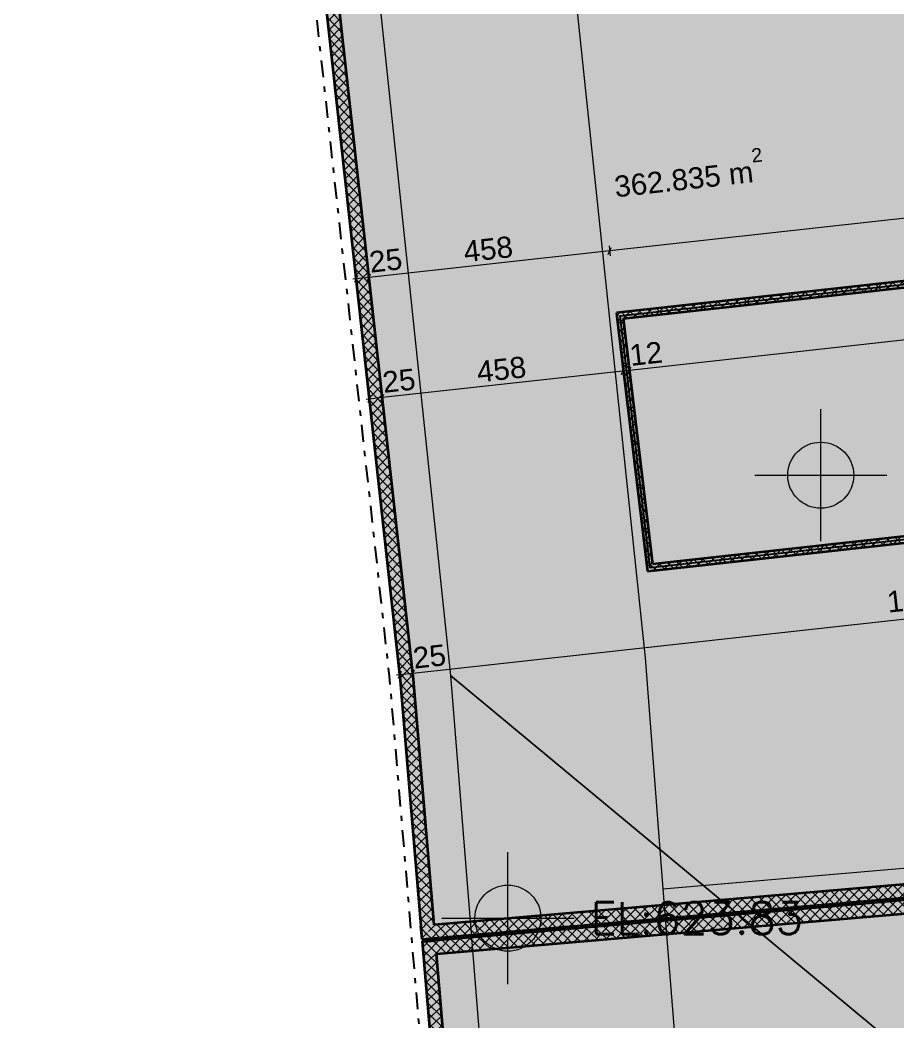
# Model space of a CAD drawing. Header units: metres. Extents: x 7516628 to 7516777, y 4692096 to 4692450.
# Drawn here: x 7516696.45 to 7516713.05, y 4692280.64 to 4692299.58 of the extents above; entities that cross this region are included whole.
import ezdxf

# ---------------------------------------------------------------- set-up
doc = ezdxf.new("R2010")
doc.units = ezdxf.units.M
doc.linetypes.add('Dot & Dashed', pattern=[670.277762413025, 317.49999999993, -176.38888888885, 0, -176.388873524245])
for name, color, linetype, lineweight in [('2D Drafting - General_Pen_No__1', 7, 'Continuous', 0), ('dtm label', 1, 'Continuous', 0), ('Ndarjet', 1, 'Continuous', 0), ('New_2D Drafting - General_Pen_No__102', 254, 'Continuous', 0), ('New_2D Drafting - General_Pen_No__2', 8, 'Continuous', 0), ('New_Dimensioning - General', 7, 'Continuous', 0), ('New_Dimensioning - General_Pen_No__1', 7, 'Continuous', 0), ('New_Dimensioning - General_Pen_No__142', 8, 'Continuous', 0), ('New_Dimensioning - General_Pen_No__161', 251, 'Continuous', 0), ('New_Drawing & Figure_Pen_No__50', 134, 'Continuous', 0), ('New_Drawing & Figure_Pen_No__58', 12, 'Continuous', 0), ('New_Structural - Bearing', 7, 'Continuous', 0), ('New_Structural - Bearing_Pen_No__102', 254, 'Continuous', 0), ('New_Structural - Bearing_Pen_No__181', 254, 'Continuous', 0), ('New_Structural - Bearing_Pen_No__22', 8, 'Continuous', 0), ('New_Structural - Bearing_Pen_No__224', 254, 'Continuous', 0), ('niveleta lartesite', 5, 'Continuous', 0), ('parc-net-v2', 1, 'Continuous', 0), ('Parcela Baze', 7, 'Continuous', 0), ('projekt', 7, 'Continuous', 0)]:
    doc.layers.add(name, color=color, linetype=linetype, lineweight=lineweight)
doc.styles.add('GENERATED_STYLE_1', font='arial.ttf')
doc.styles.get("Standard").update_dxf_attribs({"font": 'simplex.shx'})
doc.dimstyles.new('GENERATED_STYLE__1', dxfattribs={"dimtxt": 400, "dimasz": 95, "dimexe": 0.18, "dimexo": 100000, "dimgap": 0, "dimtad": 1, "dimdec": 0, "dimlfac": 0.1, "dimzin": 0, "dimdsep": 46, "dimtxsty": 'GENERATED_STYLE_1', "dimblk": 'ARROWHEAD_2', "dimblk1": 'ARROWHEAD_2', "dimblk2": 'ARROWHEAD_2', "dimcen": 0.09, "dimclrd": 251, "dimclre": 251, "dimclrt": 7, "dimadec": 0, "dimazin": 0, "dimtfac": 1, "dimtdec": 4, "dimtmove": 0, "dimatfit": 3, "dimfxl": 1, "dimtolj": 1, "dimtzin": 0, "dimarcsym": 0})
pattern_1 = [(44.99999999999998, (0, 0), (-91.92387818248316, 91.92387818248324), []), (135.0000000000001, (0, 0), (91.9238781824829, 91.92387818248349), [])]

# ---------------------------------------------------------------- blocks, each defined once
blk = doc.blocks.new('Slab_30', base_point=(-11528.89051312559, 9089.63766452689))
at = {"layer": 'New_Structural - Bearing_Pen_No__224', "color": 254, "linetype": 'Continuous', "lineweight": 0, "flags": 128}
blk.add_lwpolyline([(-11528.89051312559, 9089.63766452689), (-30818.39907418271, 3806.18619102097), (-28534.9300139369, -4530.598240028211), (-25895.83185005176, -28425.32357346067), (-24207.32663491864, -43713.26128330752), (-23793.89696575433, -48648.49628953994), (-3865.670910084489, -46951.46706506649), (-4312.456942216158, -41660.27721866157), (-4809.139361437701, -37163.25238357513), (-5325.102304836036, -32491.65926761953), (-6016.712207689124, -26229.73658027536), (-8662.53913087894, -2274.088217292501), (-8828.899790343712, -767.8379691651571), (-9811.768784235937, 2820.54738218153)], close=True, dxfattribs=at)
blk = doc.blocks.new('Slab_31', base_point=(-3863.257726067821, -46951.26156539229))
at = {"layer": 'New_Structural - Bearing_Pen_No__181', "color": 254, "linetype": 'Continuous', "lineweight": 0, "flags": 128}
blk.add_lwpolyline([(-3863.257726067821, -46951.26156539229), (-23791.6893708756, -48648.32431564138), (-19548.63263606421, -98467.96358315441), (377.9263670328498, -96755.52447032201), (-3192.941559095743, -54822.7878604257), (-3600.221372978922, -50040.09806350222)], close=True, dxfattribs=at)
blk = doc.blocks.new('Wall_22', base_point=(-3867.572984891803, -46885.89512329675))
at = {"layer": 'New_Structural - Bearing_Pen_No__102', "linetype": 'Continuous', "lineweight": 13}
h = blk.add_hatch(dxfattribs=at)
h.set_pattern_fill('CONCRETE_BLOCK', color=254, style=0, pattern_type=2)
h.set_pattern_definition(pattern_1)
h.paths.add_polyline_path([(-23546.29277995436, -48577.03567839112), (-4116.654988591274, -46907.30061523863), (-4137.862076355621, -46658.20164077112), (-23567.2999492916, -48327.91952342795)])
h = blk.add_hatch(dxfattribs=at)
h.set_pattern_fill('CONCRETE_BLOCK', color=254, style=0, pattern_type=2)
h.set_pattern_definition(pattern_1)
h.paths.add_polyline_path([(-4137.862076355621, -46658.20164111076), (-4116.654986607237, -46907.30061523863), (-3867.5729848918, -46885.89512467478)])
h = blk.add_hatch(dxfattribs=at)
h.set_pattern_fill('CONCRETE_BLOCK', color=254, style=0, pattern_type=2)
h.set_pattern_definition(pattern_1)
h.paths.add_polyline_path([(-3887.465004017864, -46652.24267530258), (-4121.303711906807, -46672.15052531235), (-3867.572961181452, -46885.89512329674)])
h = blk.add_hatch(dxfattribs=at)
h.set_pattern_fill('CONCRETE_BLOCK', color=254, style=0, pattern_type=2)
h.set_pattern_definition(pattern_1)
h.paths.add_polyline_path([(-23567.29995001776, -48327.91952342796), (-23816.3821924582, -48349.32503490477), (-23795.37502128274, -48598.44119091225)])
h = blk.add_hatch(dxfattribs=at)
h.set_pattern_fill('CONCRETE_BLOCK', color=254, style=0, pattern_type=2)
h.set_pattern_definition(pattern_1)
h.paths.add_polyline_path([(-23567.2999478249, -48327.91952342795), (-23795.37502312097, -48598.44119091224), (-23546.29278068053, -48577.03567943542)])
at = {"layer": 'New_Structural - Bearing_Pen_No__22', "color": 8, "linetype": 'Continuous', "lineweight": 35, "flags": 128}
for points in [[(-4137.862076355621, -46658.20164077113), (-23567.2999492916, -48327.91952342795)], [(-23795.37502312097, -48598.44119091224), (-3867.572984891801, -46885.89512329675)], [(-23795.37502312096, -48598.44119091225), (-23816.38219245821, -48349.32503594907)]]:
    blk.add_lwpolyline(points, dxfattribs=at)
blk = doc.blocks.new('Wall_23', base_point=(-24207.32663491864, -43713.26128330752))
at = {"layer": 'New_Structural - Bearing_Pen_No__102', "linetype": 'Continuous', "lineweight": 13}
h = blk.add_hatch(dxfattribs=at)
h.set_pattern_fill('CONCRETE_BLOCK', color=254, style=0, pattern_type=2)
h.set_pattern_definition(pattern_1)
h.paths.add_polyline_path([(-23958.48257553213, -43689.03123852693), (-25647.34285452224, -28397.87873604586), (-25895.83185005176, -28425.32357346067), (-24207.32663491862, -43713.2612833077)])
at = {"layer": 'New_Structural - Bearing_Pen_No__22', "color": 8, "linetype": 'Continuous', "lineweight": 35, "flags": 128}
for points in [[(-23958.48257553213, -43689.03123852693), (-25647.34285452224, -28397.87873604586)], [(-25895.83185005176, -28425.32357346067), (-24207.32663491862, -43713.2612833077)]]:
    blk.add_lwpolyline(points, dxfattribs=at)
blk = doc.blocks.new('Wall_25', base_point=(-19549.19109321896, -98468.01127134264))
at = {"layer": 'New_Structural - Bearing_Pen_No__102', "linetype": 'Continuous', "lineweight": 13}
h = blk.add_hatch(dxfattribs=at)
h.set_pattern_fill('CONCRETE_BLOCK', color=254, style=0, pattern_type=2)
h.set_pattern_definition(pattern_1)
h.paths.add_polyline_path([(-23791.68937087559, -48648.3243147334), (-23521.39487367121, -48876.017333611), (-23542.60736983012, -48626.9188229998)])
h = blk.add_hatch(dxfattribs=at)
h.set_pattern_fill('CONCRETE_BLOCK', color=254, style=0, pattern_type=2)
h.set_pattern_definition(pattern_1)
h.paths.add_polyline_path([(-23791.47994814975, -48648.50073096972), (-23791.68937087559, -48648.32431564137), (-23791.67293554618, -48648.51731582971)])
h = blk.add_hatch(dxfattribs=at)
h.set_pattern_fill('CONCRETE_BLOCK', color=254, style=0, pattern_type=2)
h.set_pattern_definition(pattern_1)
h.paths.add_polyline_path([(-23791.47994767917, -48648.50073269137), (-23791.67293554618, -48648.51731777498), (-23770.47687247142, -48897.42282518765), (-23521.39487367122, -48876.01733415088)])
h = blk.add_hatch(dxfattribs=at)
h.set_pattern_fill('CONCRETE_BLOCK', color=254, style=0, pattern_type=2)
h.set_pattern_definition(pattern_1)
h.paths.add_polyline_path([(-23770.47687312031, -48897.42282518765), (-19549.19109321896, -98468.01127134264), (-19300.09265844045, -98446.79877995435), (-23521.39487367122, -48876.017333611)])
at = {"layer": 'New_Structural - Bearing_Pen_No__22', "color": 8, "linetype": 'Continuous', "lineweight": 35, "flags": 128}
for points in [[(-23791.68937087559, -48648.32431564138), (-23542.60737142651, -48626.91882406473)], [(-23791.68937087559, -48648.32431564137), (-19549.19109321896, -98468.01127134264)], [(-22139.61319418894, -65102.28926293144), (-23521.39487367122, -48876.017333611)]]:
    blk.add_lwpolyline(points, dxfattribs=at)
blk = doc.blocks.new('Wall_26', base_point=(-23791.6893708756, -48648.32431564138))
at = {"layer": 'New_Structural - Bearing_Pen_No__102', "linetype": 'Continuous', "lineweight": 13}
h = blk.add_hatch(dxfattribs=at)
h.set_pattern_fill('CONCRETE_BLOCK', color=254, style=0, pattern_type=2)
h.set_pattern_definition(pattern_1)
h.paths.add_polyline_path([(-4112.427442820512, -46957.13717097716), (-23542.6073714265, -48626.91882406473), (-23521.39487367121, -48876.017333611), (-4091.221077611557, -47206.2362075393)])
at = {"layer": 'New_Structural - Bearing_Pen_No__22', "color": 8, "linetype": 'Continuous', "lineweight": 35, "flags": 128}
for points in [[(-4112.427442820514, -46957.13717097716), (-23542.60737142651, -48626.91882406473)], [(-23521.39487367121, -48876.017333611), (-4091.221077611557, -47206.2362075393)]]:
    blk.add_lwpolyline(points, dxfattribs=at)
blk = doc.blocks.new('Wall_54', base_point=(-5031.189509437564, -35152.78253090974))
at = {"layer": 'New_Structural - Bearing_Pen_No__102', "linetype": 'Continuous', "lineweight": 13}
h = blk.add_hatch(dxfattribs=at)
h.set_pattern_fill('CONCRETE_BLOCK', color=254, style=0, pattern_type=2)
h.set_pattern_definition(pattern_1)
h.paths.add_polyline_path([(-5286.265288656256, -35120.58917064593), (-19998.49665692313, -36745.45792317854), (-19984.23990181441, -36864.61295655307), (-5273.091838920102, -35239.86379110332)])
h = blk.add_hatch(dxfattribs=at)
h.set_pattern_fill('CONCRETE_BLOCK', color=254, style=0, pattern_type=2)
h.set_pattern_definition(pattern_1)
h.paths.add_polyline_path([(-19998.49665773702, -36745.45787023105), (-20117.77634244962, -36758.63152194193), (-19984.23994699731, -36864.61295655307)])
h = blk.add_hatch(dxfattribs=at)
h.set_pattern_fill('CONCRETE_BLOCK', color=254, style=0, pattern_type=2)
h.set_pattern_definition(pattern_1)
h.paths.add_polyline_path([(-19984.23994699731, -36864.61295585017), (-20117.77634244962, -36758.63152322888), (-20103.51963170992, -36877.7866095509)])
at = {"layer": 'New_Structural - Bearing_Pen_No__22', "color": 8, "linetype": 'Continuous', "lineweight": 35, "flags": 128}
for points in [[(-5286.265360879294, -35120.5891498654), (-20117.77634244963, -36758.6315226486)], [(-19984.23994699731, -36864.61295655307), (-5273.091838920102, -35239.86386772029)], [(-20117.77634244962, -36758.6315226486), (-20103.5196325238, -36877.7866095509)]]:
    blk.add_lwpolyline(points, dxfattribs=at)
blk = doc.blocks.new('Wall_55', base_point=(-20051.00814472347, -36811.62223960083))
at = {"layer": 'New_Structural - Bearing_Pen_No__102', "linetype": 'Continuous', "lineweight": 13}
h = blk.add_hatch(dxfattribs=at)
h.set_pattern_fill('CONCRETE_BLOCK', color=254, style=0, pattern_type=2)
h.set_pattern_definition(pattern_1)
h.paths.add_polyline_path([(-19428.35338408656, -41510.61557960433), (-19984.23994699731, -36864.61295655308), (-20103.5196325238, -36877.7866095509), (-19547.63302029657, -41523.78964478057)])
h = blk.add_hatch(dxfattribs=at)
h.set_pattern_fill('CONCRETE_BLOCK', color=254, style=0, pattern_type=2)
h.set_pattern_definition(pattern_1)
h.paths.add_polyline_path([(-19547.63302029657, -41523.78964428058), (-19533.37630991314, -41642.94472793914), (-19428.35338411056, -41510.61557960433)])
h = blk.add_hatch(dxfattribs=at)
h.set_pattern_fill('CONCRETE_BLOCK', color=254, style=0, pattern_type=2)
h.set_pattern_definition(pattern_1)
h.paths.add_polyline_path([(-19533.37631081868, -41642.94472793915), (-19414.09667463266, -41629.7706632629), (-19428.3533850161, -41510.61557960433)])
at = {"layer": 'New_Structural - Bearing_Pen_No__22', "color": 8, "linetype": 'Continuous', "lineweight": 35, "flags": 128}
for points in [[(-20103.5196325238, -36877.7866095509), (-19533.37631081868, -41642.94472793915)], [(-19428.35338408656, -41510.61557960433), (-19984.23994699731, -36864.61295655307)], [(-19533.37631081868, -41642.94472793914), (-19414.09667460866, -41629.77066276289)]]:
    blk.add_lwpolyline(points, dxfattribs=at)
blk = doc.blocks.new('Wall_56', base_point=(-19480.86484745262, -41576.78015377174))
at = {"layer": 'New_Structural - Bearing_Pen_No__102', "linetype": 'Continuous', "lineweight": 13}
h = blk.add_hatch(dxfattribs=at)
h.set_pattern_fill('CONCRETE_BLOCK', color=254, style=0, pattern_type=2)
h.set_pattern_definition(pattern_1)
h.paths.add_polyline_path([(-19428.35338408656, -41510.61557189049), (-19414.09673291379, -41629.7706627629), (-4494.81892448938, -39981.98288357075), (-4507.992535699954, -39862.7080730559)])
at = {"layer": 'New_Structural - Bearing_Pen_No__22', "color": 8, "linetype": 'Continuous', "lineweight": 35, "flags": 128}
for points in [[(-4759.445704196763, -39890.48030773976), (-19428.35338408656, -41510.61557960433)], [(-4494.81892448938, -39981.98279462804), (-4507.992446448493, -39862.70807677387)], [(-19414.09667460866, -41629.77066276289), (-4746.272182237648, -40009.75502559393)]]:
    blk.add_lwpolyline(points, dxfattribs=at)
blk = doc.blocks.new('Wall_92', base_point=(-23795.37502312096, -48598.44119091224))
at = {"layer": 'New_Structural - Bearing_Pen_No__102', "linetype": 'Continuous', "lineweight": 13}
h = blk.add_hatch(dxfattribs=at)
h.set_pattern_fill('CONCRETE_BLOCK', color=254, style=0, pattern_type=2)
h.set_pattern_definition(pattern_1)
h.paths.add_polyline_path([(-23958.48256544822, -43689.03123852693), (-24207.32663491862, -43713.26131074729), (-23816.38217374408, -48349.32503594908), (-23567.29998129381, -48327.91952309972)])
at = {"layer": 'New_Structural - Bearing_Pen_No__22', "color": 8, "linetype": 'Continuous', "lineweight": 35, "flags": 128}
for points in [[(-24207.32663491862, -43713.26128330771), (-23816.38219245821, -48349.32503594907)], [(-23567.2999492916, -48327.91952342796), (-23958.48257553213, -43689.03123852693)]]:
    blk.add_lwpolyline(points, dxfattribs=at)
blk = doc.blocks.new('*D829')
at = {"layer": 'New_Dimensioning - General_Pen_No__142', "color": 8, "linetype": 'Continuous', "lineweight": 13}
for p, q in [((-5193.753987081339, -36286.89782993996), (-5135.743845004259, -36154.73069373448)), ((-4945.264991551835, -36259.45299252516), (-4887.254849474754, -36127.28585631967))]:
    blk.add_line(p, q, dxfattribs=at)
at = {"layer": 'New_Dimensioning - General_Pen_No__161', "color": 251, "linetype": 'Continuous', "lineweight": 13}
for p, q in [((-5175.040730073352, -36127.63088851365), (-5154.457102012244, -36313.9976351608)), ((-4926.551734543847, -36100.18605109884), (-4905.968106482741, -36286.552797746)), ((-4855.504361106324, -36186.65916167449), (-4916.259920513294, -36193.36942442242)), ((-5164.748916042799, -36220.81426183722), (-19875.89140388278, -37845.61423700111)), ((-4916.259920513294, -36193.36942442242), (-5164.748916042799, -36220.81426183722))]:
    blk.add_line(p, q, dxfattribs=at)
at = {"layer": 'New_Dimensioning - General_Pen_No__1', "color": 7, "lineweight": 13, "insert": (-4889.135622355918, -36109.88716716295), "char_height": 400, "attachment_point": 7, "rotation": 6.302596204925632, "style": 'GENERATED_STYLE_1'}
blk.add_mtext('\\A1;25', dxfattribs=at)
blk = doc.blocks.new('ARROWHEAD_2')
at = {"color": 0, "linetype": 'Continuous', "lineweight": 0}
for p, q in [((0, 0), (-1, 0)), ((-0.3781315, -0.6550000000000001), (0.3781315, 0.6550000000000001))]:
    blk.add_line(p, q, dxfattribs=at)
blk = doc.blocks.new('*D830')
at = {"layer": 'New_Dimensioning - General_Pen_No__142', "color": 8, "linetype": 'Continuous', "lineweight": 13}
for p, q in [((-5193.753987081339, -36286.89782993996), (-5135.743845004259, -36154.73069373448)), ((-19904.89647492132, -37911.69780510386), (-19846.88633284424, -37779.53066889838))]:
    blk.add_line(p, q, dxfattribs=at)
at = {"layer": 'New_Dimensioning - General_Pen_No__161', "color": 251, "linetype": 'Continuous', "lineweight": 13}
for p, q in [((-5164.748916042799, -36220.81426183722), (-19875.89140388278, -37845.61423700111)), ((-19875.89140388278, -37845.61423700111), (-19996.25423139255, -37858.90793729056)), ((-19886.18321791333, -37752.43086367754), (-19865.59958985223, -37938.79761032469))]:
    blk.add_line(p, q, dxfattribs=at)
at = {"layer": 'New_Dimensioning - General_Pen_No__1', "color": 7, "lineweight": 13, "char_height": 400, "attachment_point": 7, "rotation": 6.302596204925632, "style": 'GENERATED_STYLE_1'}
for s, insert in [('\\A1;1,480', (-13211.33806198983, -37029.04856665337)), ('\\A1;12', (-19848.76710572541, -37762.13197974164))]:
    blk.add_mtext(s, dxfattribs=dict(at, insert=insert))
blk = doc.blocks.new('*D831')
at = {"layer": 'New_Dimensioning - General_Pen_No__142', "color": 8, "linetype": 'Continuous', "lineweight": 13}
for p, q in [((-20025.25930243109, -37924.99150539329), (-19967.249160354, -37792.82436918781)), ((-19904.89647492132, -37911.69780510386), (-19846.88633284424, -37779.53066889838))]:
    blk.add_line(p, q, dxfattribs=at)
at = {"layer": 'New_Dimensioning - General_Pen_No__161', "color": 251, "linetype": 'Continuous', "lineweight": 13}
for p, q in [((-19875.89140388278, -37845.61423700111), (-19996.25423139255, -37858.90793729056)), ((-19886.18321791333, -37752.43086367754), (-19865.59958985223, -37938.79761032469))]:
    blk.add_line(p, q, dxfattribs=at)
blk = doc.blocks.new('*D832')
at = {"layer": 'New_Dimensioning - General_Pen_No__142', "color": 8, "linetype": 'Continuous', "lineweight": 13}
for p, q in [((-20025.25930243109, -37924.99150539329), (-19967.249160354, -37792.82436918781)), ((-24575.89563838485, -38427.59514829521), (-24517.88549630776, -38295.42801208973))]:
    blk.add_line(p, q, dxfattribs=at)
at = {"layer": 'New_Dimensioning - General_Pen_No__161', "color": 251, "linetype": 'Continuous', "lineweight": 13}
for p, q in [((-19996.25423139255, -37858.90793729056), (-24546.89056734631, -38361.51158019247)), ((-20006.54604542311, -37765.72456396698), (-19985.96241736199, -37952.09131061413)), ((-19875.89140388278, -37845.61423700111), (-19996.25423139255, -37858.90793729056)), ((-24557.18238137686, -38268.3282068689), (-24536.59875331575, -38454.69495351605)), ((-24546.89056734631, -38361.51158019247), (-24795.37956287593, -38388.95641760729))]:
    blk.add_line(p, q, dxfattribs=at)
at = {"layer": 'New_Dimensioning - General_Pen_No__1', "color": 7, "lineweight": 13, "char_height": 400, "attachment_point": 7, "rotation": 6.302596204925632, "style": 'GENERATED_STYLE_1'}
for s, insert in [('\\A1;458', (-22735.22281124256, -38080.9320431978)), ('\\A1;25', (-24519.76626918893, -38278.02932293299))]:
    blk.add_mtext(s, dxfattribs=dict(at, insert=insert))
blk = doc.blocks.new('*D833')
at = {"layer": 'New_Dimensioning - General_Pen_No__142', "color": 8, "linetype": 'Continuous', "lineweight": 13}
for p, q in [((-24766.37449183738, -38322.87284950455), (-24824.38463391448, -38455.03998571003)), ((-24575.89563838485, -38427.59514829521), (-24517.88549630776, -38295.42801208973))]:
    blk.add_line(p, q, dxfattribs=at)
at = {"layer": 'New_Dimensioning - General_Pen_No__161', "color": 251, "linetype": 'Continuous', "lineweight": 13}
for p, q in [((-24795.37956287593, -38388.95641760729), (-24856.1351222829, -38395.66668035521)), ((-24805.67137690648, -38295.77304428371), (-24785.08774884538, -38482.13979093087)), ((-24546.89056734631, -38361.51158019247), (-24795.37956287593, -38388.95641760729))]:
    blk.add_line(p, q, dxfattribs=at)
blk = doc.blocks.new('*D835')
at = {"layer": 'New_Dimensioning - General_Pen_No__142', "color": 8, "linetype": 'Continuous', "lineweight": 13}
for p, q in [((-5444.781545713411, -34014.06287187781), (-5386.771403636331, -33881.89573567233)), ((-20276.28686106317, -35652.15654733114), (-20218.27671898608, -35519.98941112566))]:
    blk.add_line(p, q, dxfattribs=at)
at = {"layer": 'New_Dimensioning - General_Pen_No__161', "color": 251, "linetype": 'Continuous', "lineweight": 13}
for p, q in [((-5426.068288705426, -33854.79593045149), (-5405.484660644318, -34041.16267709864)), ((-5415.776474674871, -33947.97930377507), (-20247.28179002462, -35586.0729792284)), ((-5167.287479145367, -33920.53446636026), (-5415.776474674871, -33947.97930377507)), ((-20257.57360405518, -35492.88960590483), (-20236.98997599407, -35679.25635255198))]:
    blk.add_line(p, q, dxfattribs=at)
at = {"layer": 'New_Dimensioning - General_Pen_No__1', "color": 7, "lineweight": 13, "insert": (-13522.54703437679, -34762.86045873593), "char_height": 400, "attachment_point": 7, "rotation": 6.302596204925632, "style": 'GENERATED_STYLE_1'}
blk.add_mtext('\\A1;1,492', dxfattribs=at)
blk = doc.blocks.new('*D836')
at = {"layer": 'New_Dimensioning - General_Pen_No__142', "color": 8, "linetype": 'Continuous', "lineweight": 13}
for p, q in [((-20276.28686106317, -35652.15654733114), (-20218.27671898608, -35519.98941112566)), ((-24826.92319701693, -36154.76019023306), (-24768.91305493984, -36022.59305402757))]:
    blk.add_line(p, q, dxfattribs=at)
at = {"layer": 'New_Dimensioning - General_Pen_No__161', "color": 251, "linetype": 'Continuous', "lineweight": 13}
for p, q in [((-5415.776474674871, -33947.97930377507), (-20247.28179002462, -35586.0729792284)), ((-20247.28179002462, -35586.0729792284), (-24797.91812597838, -36088.67662213031)), ((-20257.57360405518, -35492.88960590483), (-20236.98997599407, -35679.25635255198)), ((-24808.20994000894, -35995.49324880674), (-24787.62631194783, -36181.85999545389))]:
    blk.add_line(p, q, dxfattribs=at)
at = {"layer": 'New_Dimensioning - General_Pen_No__1', "color": 7, "lineweight": 13, "char_height": 400, "attachment_point": 7, "rotation": 6.302596204925632, "style": 'GENERATED_STYLE_1'}
for s, insert in [('\\A1;458', (-22986.25036987463, -35808.09708513564)), ('\\A1;25', (-24770.79382782101, -36005.19436487084))]:
    blk.add_mtext(s, dxfattribs=dict(at, insert=insert))
blk = doc.blocks.new('*D837')
at = {"layer": 'New_Dimensioning - General_Pen_No__142', "color": 8, "linetype": 'Continuous', "lineweight": 13}
for p, q in [((-25017.40205046946, -36050.03789144239), (-25075.41219254655, -36182.20502764788)), ((-24826.92319701693, -36154.76019023306), (-24768.91305493984, -36022.59305402757))]:
    blk.add_line(p, q, dxfattribs=at)
at = {"layer": 'New_Dimensioning - General_Pen_No__161', "color": 251, "linetype": 'Continuous', "lineweight": 13}
for p, q in [((-20247.28179002462, -35586.0729792284), (-24797.91812597838, -36088.67662213031)), ((-24808.20994000894, -35995.49324880674), (-24787.62631194783, -36181.85999545389)), ((-25046.407121508, -36116.12145954513), (-25107.16268091497, -36122.83172229306)), ((-25056.69893553856, -36022.93808622156), (-25036.11530747745, -36209.30483286871)), ((-24797.91812597838, -36088.67662213031), (-25046.407121508, -36116.12145954513))]:
    blk.add_line(p, q, dxfattribs=at)
blk = doc.blocks.new('*D838')
at = {"layer": 'New_Dimensioning - General_Pen_No__142', "color": 8, "linetype": 'Continuous', "lineweight": 13}
for p, q in [((-4617.753294758879, -41502.08024462176), (-4559.743152681799, -41369.91310841628)), ((-4369.264299229377, -41474.63540720695), (-4311.254157152295, -41342.46827100148))]:
    blk.add_line(p, q, dxfattribs=at)
at = {"layer": 'New_Dimensioning - General_Pen_No__161', "color": 251, "linetype": 'Continuous', "lineweight": 13}
for p, q in [((-4588.748223720339, -41435.99667651902), (-23970.88987502385, -43576.69399487427)), ((-4599.040037750892, -41342.81330319544), (-4578.456409689786, -41529.1800498426)), ((-4340.259228190836, -41408.55183910422), (-4588.748223720339, -41435.99667651902)), ((-4350.55104222139, -41315.36846578064), (-4329.967414160282, -41501.7352124278)), ((-4279.503668783866, -41401.84157635629), (-4340.259228190836, -41408.55183910422))]:
    blk.add_line(p, q, dxfattribs=at)
at = {"layer": 'New_Dimensioning - General_Pen_No__1', "color": 7, "lineweight": 13, "insert": (-4313.134930033459, -41325.06958184475), "char_height": 400, "attachment_point": 7, "rotation": 6.302596204925632, "style": 'GENERATED_STYLE_1'}
blk.add_mtext('\\A1;25', dxfattribs=at)
blk = doc.blocks.new('*D839')
at = {"layer": 'New_Dimensioning - General_Pen_No__142', "color": 8, "linetype": 'Continuous', "lineweight": 13}
for p, q in [((-4617.753294758879, -41502.08024462176), (-4559.743152681799, -41369.91310841628)), ((-23999.8949460624, -43642.77756297702), (-23941.88480398531, -43510.61042677153))]:
    blk.add_line(p, q, dxfattribs=at)
at = {"layer": 'New_Dimensioning - General_Pen_No__161', "color": 251, "linetype": 'Continuous', "lineweight": 13}
for p, q in [((-4588.748223720339, -41435.99667651902), (-23970.88987502385, -43576.69399487427)), ((-23981.18168905441, -43483.51062155069), (-23960.5980609933, -43669.87736819784)), ((-23970.88987502385, -43576.69399487427), (-24219.37887055347, -43604.13883228909))]:
    blk.add_line(p, q, dxfattribs=at)
at = {"layer": 'New_Dimensioning - General_Pen_No__1', "color": 7, "lineweight": 13, "char_height": 400, "attachment_point": 7, "rotation": 6.302596204925632, "style": 'GENERATED_STYLE_1'}
for s, insert in [('\\A1;1,950', (-14970.83695139914, -42502.17965293084)), ('\\A1;25', (-23943.76557686648, -43493.2117376148))]:
    blk.add_mtext(s, dxfattribs=dict(at, insert=insert))
blk = doc.blocks.new('*D840')
at = {"layer": 'New_Dimensioning - General_Pen_No__142', "color": 8, "linetype": 'Continuous', "lineweight": 13}
for p, q in [((-24190.37379951493, -43538.05526418635), (-24248.38394159201, -43670.22240039183)), ((-23999.8949460624, -43642.77756297702), (-23941.88480398531, -43510.61042677153))]:
    blk.add_line(p, q, dxfattribs=at)
at = {"layer": 'New_Dimensioning - General_Pen_No__161', "color": 251, "linetype": 'Continuous', "lineweight": 13}
for p, q in [((-24229.67068458403, -43510.95545896551), (-24209.08705652291, -43697.32220561266)), ((-24219.37887055347, -43604.13883228909), (-24280.13442996044, -43610.84909503701)), ((-23970.88987502385, -43576.69399487427), (-24219.37887055347, -43604.13883228909))]:
    blk.add_line(p, q, dxfattribs=at)
blk = doc.blocks.new('A$C11597C86')
at = {"layer": 'New_2D Drafting - General_Pen_No__102', "linetype": 'Continuous', "lineweight": 0}
for points in [[(120287.0364050392, -24294.71929153233), (121725.4372948551, -37343.69581730415), (122170.3212521795, -42569.31372193932), (102242.5192139503, -44281.85978955489), (101830.5676021526, -39396.6798819501), (100405.262123352, -26466.13620498993)], [(102246.2048661957, -44331.74291428394), (122175.8633624173, -42634.5917073786), (123588.2382748835, -59234.61576216276), (103660.3634926026, -60931.61507322564)]]:
    blk.add_hatch(color=7, dxfattribs=at).paths.add_polyline_path(points)
at = {"layer": 'New_2D Drafting - General_Pen_No__2', "color": 8, "linetype": 'Continuous', "lineweight": 15, "flags": 128}
for points in [[(120287.0364050392, -24294.71929153233), (121725.4372948551, -37343.69581730415), (122170.3212521795, -42569.31372193932), (102242.5192139503, -44281.85978955489), (101830.5676021526, -39396.6798819501), (100405.262123352, -26466.13620498993)], [(102246.2048661957, -44331.74291428394), (122175.8633624173, -42634.5917073786), (123588.2382748835, -59234.61576216276), (103660.3634926026, -60931.61507322564)]]:
    blk.add_lwpolyline(points, close=True, dxfattribs=at)
at = {"layer": 'New_Drawing & Figure_Pen_No__50', "color": 134, "linetype": 'Continuous', "lineweight": 25, "flags": 128}
for points in [[(102242.5192139503, -44281.85978955482), (122170.3212521795, -42569.31372193932), (121730.5748180714, -37403.47546145839), (121536.4885516023, -35605.76403434353), (106557.0293896186, -37260.19875241432), (105986.8860923478, -32495.0408382434), (121006.7047276337, -30836.20112955231), (120287.0364050392, -24294.71929153233), (100405.262123352, -26466.13620498993), (101833.3271571138, -39434.92910367282)], [(103659.8052923109, -60931.66260792334), (123588.2382748833, -59234.61576216281), (123085.0779791528, -53326.00088921668), (108139.1718924425, -54598.75037251457), (107731.8920577865, -49816.06042476662), (122679.0236581471, -48543.2065803252), (122174.5487985268, -42619.15027762827), (102246.2048661957, -44331.74291428394)]]:
    blk.add_lwpolyline(points, close=True, dxfattribs=at)
at = {"layer": 'New_Drawing & Figure_Pen_No__58', "color": 12, "linetype": 'Dot & Dashed', "lineweight": 25, "flags": 128}
blk.add_lwpolyline([(161005.8051674019, -220534.1344569164), (148309.774087315, -77907.97802007513), (141260.6769173913, 6886.755578277519), (128599.2923959443, 55612.90617454289), (128534.1880264237, 55593.04050804586), (114816.745336399, 109356.5002997921), (71029.62683871241, 102087.9389638918), (68551.81324016082, 101645.5140968806), (73235.96296273952, 84668.7787698039), (85462.02147193305, 42989.53474633628), (97305.90392089885, -251.6444413792105), (101619.7241700952, -39309.5133008634), (117916.4039520989, -230737.2355518143)], close=True, dxfattribs=at)
at = {"layer": 'New_Structural - Bearing', "color": 254, "linetype": 'Continuous', "lineweight": 0}
for name, p in [('Slab_30', (114509.0037239457, 13406.21906588431)), ('Slab_31', (122174.6365110034, -42634.68016403486))]:
    blk.add_blockref(name, p, dxfattribs=at)
at = {"layer": 'New_Structural - Bearing', "color": 8, "lineweight": 35}
for name, p in [('Wall_23', (101830.5676021526, -39396.6798819501)), ('Wall_54', (121006.7047276337, -30836.20112955231)), ('Wall_55', (105986.8860923478, -32495.0408382434)), ('Wall_56', (106557.0293896186, -37260.19875241432)), ('Wall_92', (102242.5192139503, -44281.85978955482)), ('Wall_22', (122170.3212521795, -42569.31372193932)), ('Wall_26', (102246.2048661957, -44331.74291428394)), ('Wall_25', (106488.7031438523, -94151.42986998521))]:
    blk.add_blockref(name, p, dxfattribs=at)
at = {"layer": '2D Drafting - General_Pen_No__1', "color": 7, "lineweight": 13, "insert": (105902.5507068413, -30263.55933571406), "char_height": 400, "attachment_point": 7, "rotation": 6.302596204927974, "style": 'GENERATED_STYLE_1'}
blk.add_mtext('{\\fArial|b0|i0|c0|p0;362.835 m{\\H0.66x;\\S2^  ;}}', dxfattribs=at)
at = {"layer": 'New_Dimensioning - General', "color": 251, "linetype": 'Continuous', "lineweight": 13}
for base, p1, p2, picture, middle in [((101491.003669725, -34044.93017883504), (105920.1178946216, -32442.05012129117), (98573.93818908485, -7633.453942981674), '*D832', (103734.5737288079, -33515.43222051335)), ((101242.5146741953, -34072.37501624986), (98573.93818908485, -7633.453942981674), (99165.02617505247, -15262.53393125286), '*D833', (101798.7442281232, -33729.23857357084)), ((101239.9761110929, -31772.09522077288), (105920.1178946216, -32442.05012129117), (98573.93818908485, -7633.453942981674), '*D836', (103483.5461701759, -31242.5972624512)), ((100991.4871155633, -31799.54005818771), (98573.93818908485, -7633.453942981674), (99165.02617505247, -15262.53393125286), '*D837', (101547.7166694911, -31456.40361550868)), ((102067.0043620474, -39260.11259351685), (118711.1422073446, -12329.1858696344), (98573.93818908485, -7633.453942981674), '*D839', (111711.0896838341, -37913.25072039519)), ((101818.5153665178, -39287.55743093167), (98573.93818908485, -7633.453942981674), (99165.02617505247, -15262.53393125286), '*D840', (102374.7449204456, -38944.42098825264)), ((121449.1460133509, -37119.4152751616), (119215.9659843283, -14622.6282504646), (118711.1422073446, -12329.1858696344), '*D838', (122005.3755672786, -36776.2788324826)), ((105790.6124470466, -31269.49157787097), (118711.1422073446, -12329.1858696344), (105920.1178946216, -32442.05012129117), '*D835', (113159.3796008565, -30173.93152620027)), ((106162.0028331885, -33529.03283564369), (118711.1422073446, -12329.1858696344), (106053.6542900739, -32548.03155519565), '*D830', (113470.5885732434, -32440.11963411771)), ((120873.1453210285, -31904.23286047979), (119215.9659843283, -14622.6282504646), (118711.1422073446, -12329.1858696344), '*D829', (121429.3748749562, -31561.09641780079)), ((106041.6400056787, -33542.32653593313), (106053.6542900739, -32548.03155519565), (105920.1178946216, -32442.05012129117), '*D831', (106469.7433915867, -33213.34123037948))]:
    dim = blk.add_linear_dim(base=base, p1=p1, p2=p2, angle=186.3025962049037, dimstyle='GENERATED_STYLE__1', dxfattribs=at)
    dim.commit()
    dim.dimension.update_dxf_attribs({"geometry": picture, "text_midpoint": middle, "dimtype": 128, "text_rotation": 6.302596204925632, "insert": (126037.8942370713, 4316.581401357427)})

msp = doc.modelspace()

# ---------------------------------------------------------------- block references
at = {"layer": 'projekt', "xscale": 0.001, "yscale": 0.001, "zscale": 0.001}
msp.add_blockref('A$C11597C86', (7516601.810596049, 4692326.488235551), dxfattribs=at)

# ---------------------------------------------------------------- next in the draw order: linework, layer by layer
at = {"layer": 'dtm label', "color": 1, "linetype": 'Continuous', "lineweight": 0}
for p, q in [((7516705.676075518, 4692281.350633101, 623.8251193725519), (7516705.676075518, 4692283.850633101, 623.8251193725519)), ((7516704.426075517, 4692282.600633101, 623.8251193725519), (7516706.926075516, 4692282.600633101, 623.8251193725519))]:
    msp.add_line(p, q, dxfattribs=at)
msp.add_circle((7516705.676075518, 4692282.600633101, 623.8251193725519), 0.625, dxfattribs=at)
at = {"layer": 'Ndarjet', "flags": 128}
for points in [[(7516699.873, 4692342.483), (7516704.09810182, 4692327.177662318), (7516708.274306883, 4692287.523889129), (7516708.606297052, 4692283.153949954), (7516712.608854355, 4692233.174606919)], [(7516708.606297052, 4692283.153949954), (7516752.870655254, 4692286.957919526)]]:
    msp.add_lwpolyline(points, dxfattribs=at)
at = {"layer": 'niveleta lartesite', "color": 5, "linetype": 'Continuous', "lineweight": 0}
for p, q in [((7516711.593152625, 4692289.726527102, 624.7469999999998), (7516711.593152625, 4692292.226527102, 624.7469999999998)), ((7516710.343152625, 4692290.976527101, 624.7469999999998), (7516712.843152626, 4692290.976527101, 624.7469999999998))]:
    msp.add_line(p, q, dxfattribs=at)
msp.add_circle((7516711.593152625, 4692290.976527101, 624.7469999999998), 0.625, dxfattribs=at)
at = {"layer": 'parc-net-v2', "flags": 128}
msp.add_lwpolyline([(7516676.160763105, 4692429.203592237), (7516677.913665148, 4692422.496180746), (7516680.661144176, 4692412.584780189), (7516681.749, 4692408.701), (7516688.162, 4692385.487), (7516692.838000001, 4692368.980999999), (7516694.953, 4692361.797), (7516696.920000001, 4692353.097), (7516699.873, 4692342.483), (7516704.09810182, 4692327.177662318), (7516708.274306883, 4692287.523889129), (7516708.606297052, 4692283.153949954), (7516712.608854355, 4692233.174606919)], dxfattribs=at)
at = {"layer": 'Parcela Baze', "flags": 128}
for points in [[(7516718.331, 4692435.856), (7516674.68, 4692428.969999999), (7516672.2, 4692428.54), (7516676.799999999, 4692411.540000001), (7516688.82, 4692369.8), (7516700.45, 4692326.5), (7516700.839999999, 4692322.801), (7516704.59, 4692287.19), (7516735.21, 4692261.76), (7516728.88, 4692300.6), (7516744.84, 4692311.44), (7516742.119999999, 4692328.759999999), (7516742.579999999, 4692340.74), (7516732.019999999, 4692382.209999999)], [(7516751.06, 4692248.59), (7516735.21, 4692261.76), (7516704.59, 4692287.19), (7516717.139999999, 4692130.480000001), (7516739.530000001, 4692135.32), (7516760.349999999, 4692138.04)], [(7516751.06, 4692248.59), (7516735.21, 4692261.76), (7516704.59, 4692287.19), (7516717.139999999, 4692130.480000002), (7516739.530000002, 4692135.32), (7516760.349999999, 4692138.04)]]:
    msp.add_lwpolyline(points, close=True, dxfattribs=at)

# ---------------------------------------------------------------- next in the draw order: texts
at = {"layer": 'dtm label', "color": 1, "linetype": 'Continuous', "lineweight": 0, "insert": (7516707.243575517, 4692282.600633101, 623.8251193725519), "char_height": 0.6, "attachment_point": 4}
msp.add_mtext('EL:623.83', dxfattribs=at)

doc.saveas('drawing.dxf')
